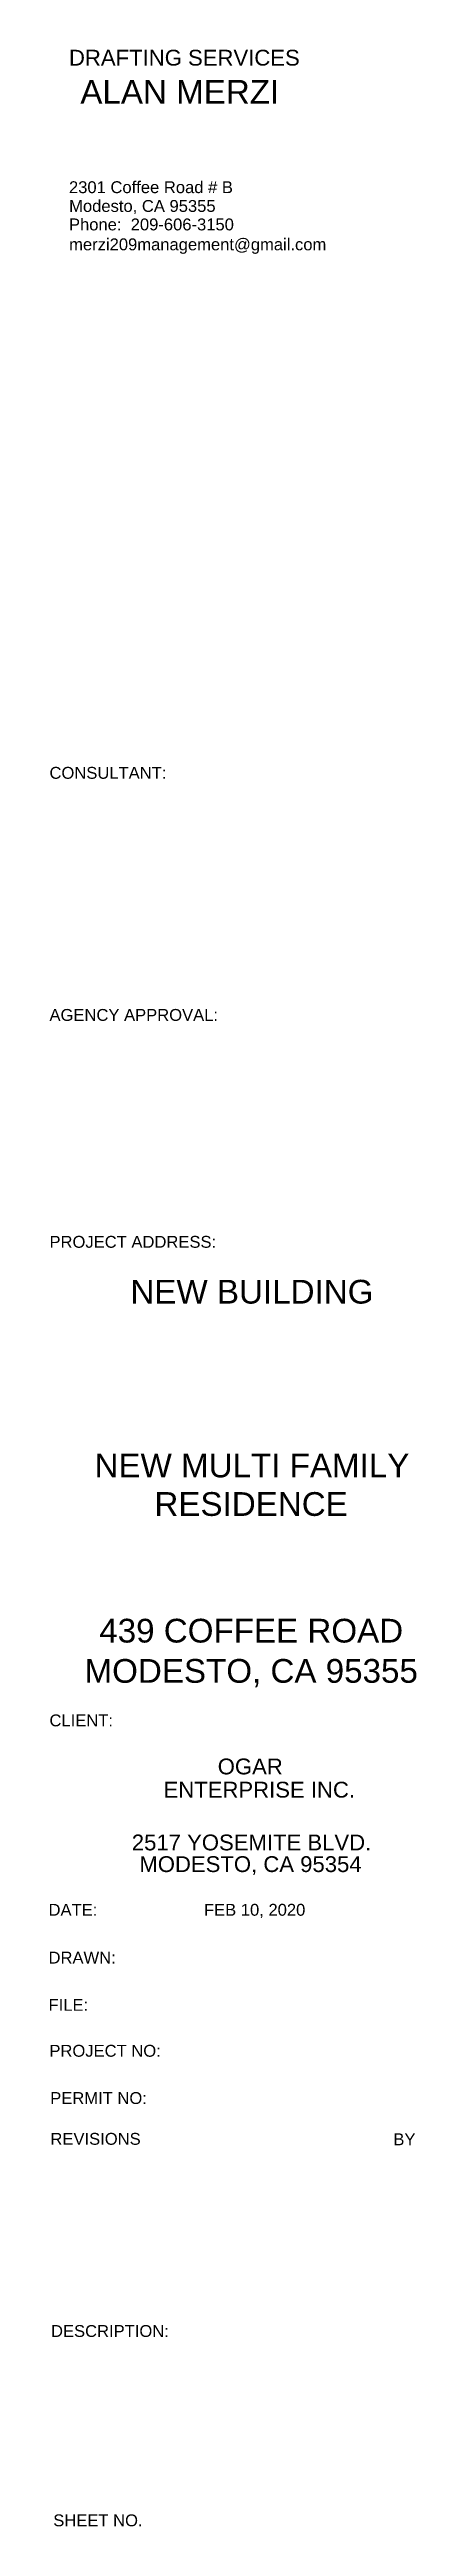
# Model space of a CAD drawing. Header units: metres. Extents: x -74409 to 1016817, y -66838 to 229698.
# Drawn here: x 1016814.54 to 1016817.44, y -66837.79 to -66818.23 of the extents above.
import ezdxf
from ezdxf.enums import TextEntityAlignment as Align

# ---------------------------------------------------------------- set-up
doc = ezdxf.new("R2010")
doc.units = ezdxf.units.M
for name, color, linetype in [('LOGO-N', 7, 'Continuous'), ('TEXT M1', 2, 'Continuous'), ('TEXTM', 2, 'Continuous')]:
    doc.layers.add(name, color=color, linetype=linetype)
doc.styles.add('ARIAL', font='arial.ttf')

msp = doc.modelspace()

# ---------------------------------------------------------------- texts
at = {"layer": 'LOGO-N', "color": 2, "style": 'ARIAL'}
for s, height, p in [('DRAFTING SERVICES', 0.125, (1016814.69084, -66818.3571)), ('2301 Coffee Road # B', 0.09375, (1016814.69084, -66819.36445)), ('Modesto, CA 95355', 0.09375, (1016814.69201, -66819.51273)), ('Phone:  209-606-3150', 0.09375, (1016814.69084, -66819.65851)), ('merzi209management@gmail.com', 0.09375, (1016814.69201, -66819.81598))]:
    msp.add_text(s, height=height, dxfattribs=at).set_placement(p)
msp.add_text('ALAN MERZI', height=0.1875, dxfattribs=at).set_placement((1016815.56647, -66818.65792), align=Align.CENTER)
at = {"layer": 'TEXT M1', "linetype": 'Continuous', "style": 'ARIAL'}
for s, height, p in [('NEW BUILDING', 0.1875, (1016816.13681, -66828.13534)), ('NEW MULTI FAMILY', 0.1875, (1016816.13681, -66829.50805)), ('RESIDENCE', 0.1875, (1016816.13017, -66829.81228)), ('439 COFFEE ROAD', 0.1875, (1016816.13091, -66830.81268)), ('MODESTO, CA 95355', 0.1875, (1016816.13091, -66831.13032)), ('OGAR', 0.125, (1016816.12343, -66831.85408)), ('ENTERPRISE INC.', 0.125, (1016816.19484, -66832.03734)), ('2517 YOSEMITE BLVD.', 0.125, (1016816.13359, -66832.45429)), ('MODESTO, CA 95354', 0.125, (1016816.12536, -66832.62546))]:
    msp.add_text(s, height=height, dxfattribs=at).set_placement(p, align=Align.CENTER)
at = {"layer": 'TEXTM', "style": 'ARIAL'}
for s, p in [('CONSULTANT:', (1016814.53673, -66823.99022)), ('AGENCY APPROVAL:', (1016814.53673, -66825.90235)), ('PROJECT ADDRESS:', (1016814.53673, -66827.69455)), ('DATE:', (1016814.52936, -66832.97044)), ('FEB 10, 2020', (1016815.75778, -66832.97044)), ('DRAWN:', (1016814.52936, -66833.34836)), ('FILE:', (1016814.52936, -66833.72158)), ('PROJECT NO:', (1016814.53602, -66834.08407)), ('PERMIT NO:', (1016814.54269, -66834.4575)), ('REVISIONS     ', (1016814.54437, -66834.77963)), ('BY', (1016817.25445, -66834.78324)), ('DESCRIPTION:', (1016814.54887, -66836.29755)), ('SHEET NO.    ', (1016814.56671, -66837.79308))]:
    msp.add_text(s, height=0.09375, dxfattribs=at).set_placement(p)
at = {"layer": 'TEXTM', "color": 240, "style": 'ARIAL'}
msp.add_text('CLIENT:', height=0.09375, dxfattribs=at).set_placement((1016814.53673, -66831.47459))

doc.saveas('drawing.dxf')
